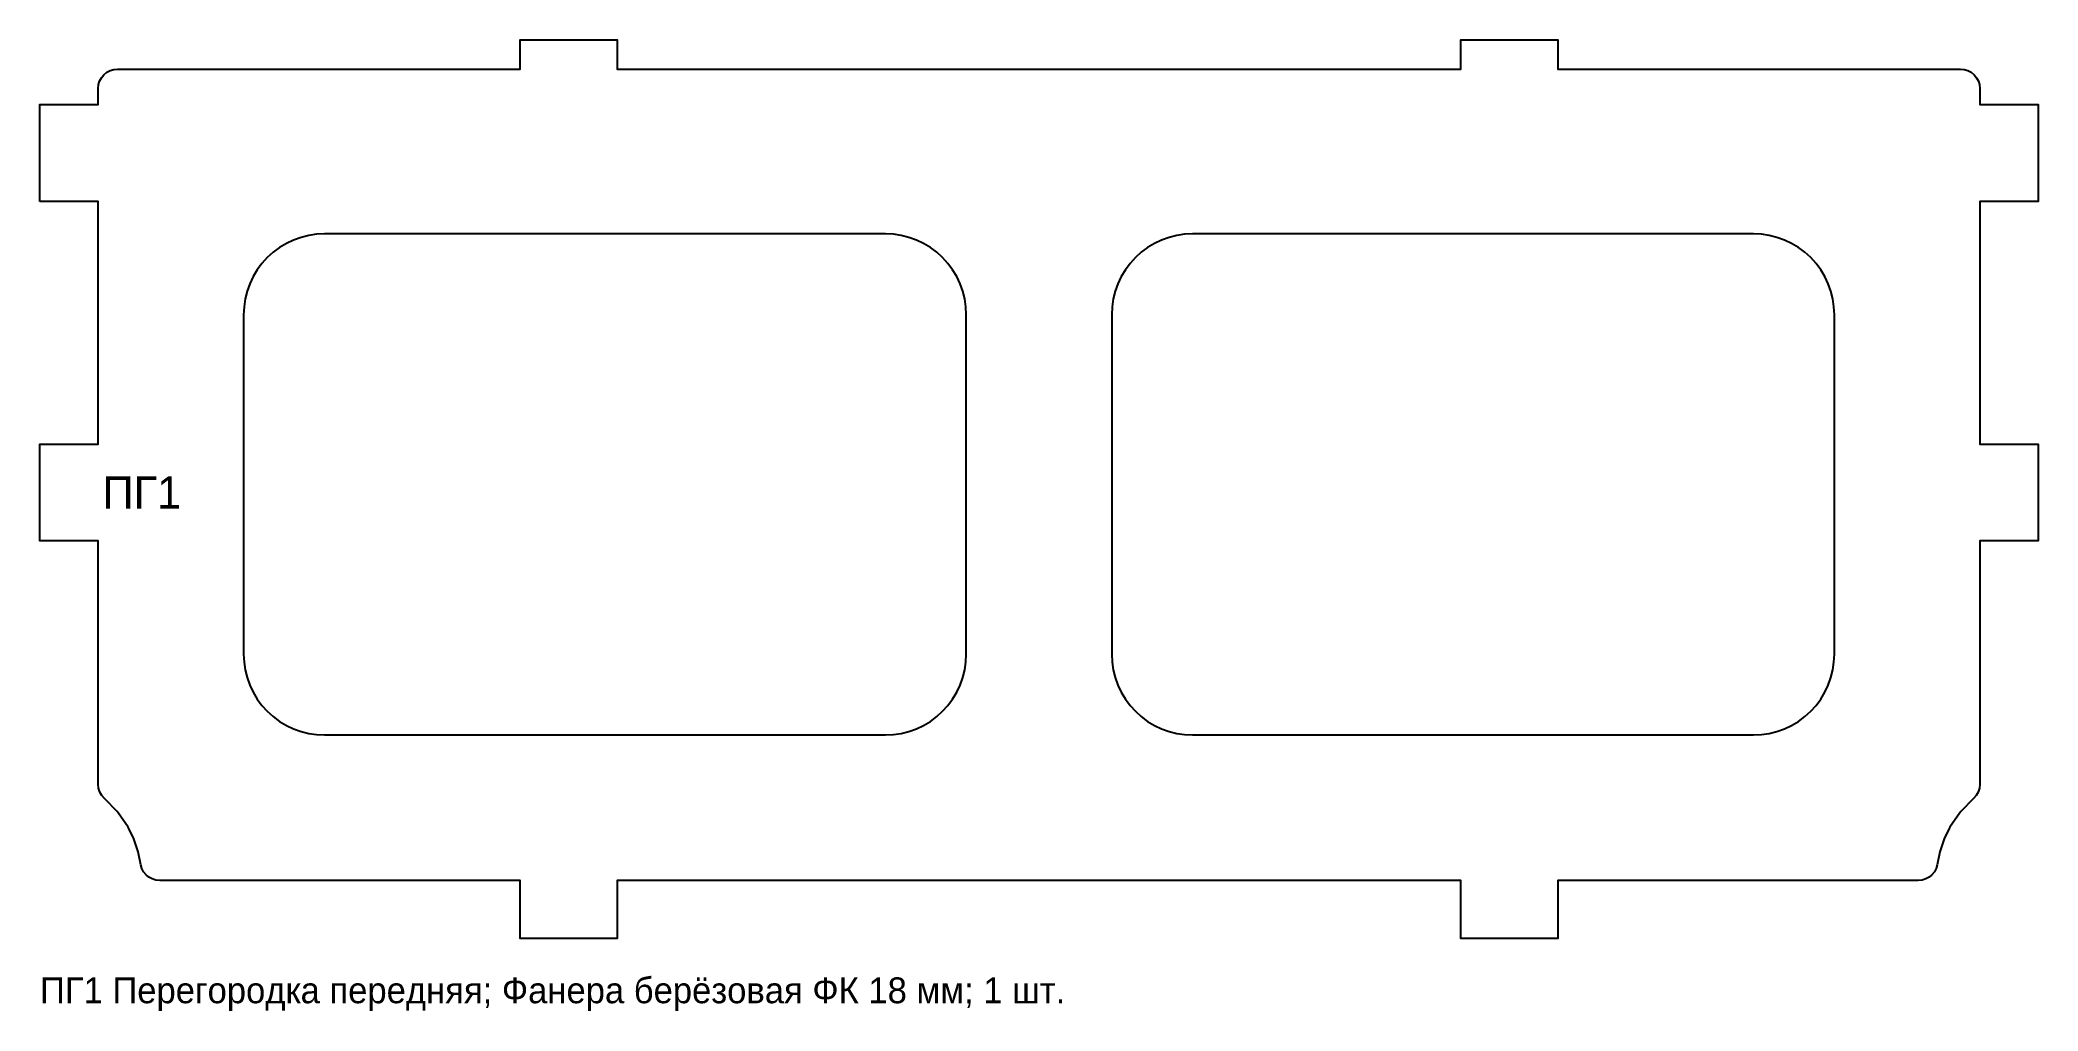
# Model space of a CAD drawing. Header units: millimetres. Extents: x 0 to 618, y -22 to 278.
import ezdxf
from ezdxf.enums import TextEntityAlignment as Align

# ---------------------------------------------------------------- set-up
doc = ezdxf.new("R2010")
doc.units = ezdxf.units.MM
for name, color, linetype in [('CUT_IN', 1, 'Continuous'), ('CUT_OUT', 7, 'Continuous'), ('TEXT', 8, 'Continuous')]:
    doc.layers.add(name, color=color, linetype=linetype)

msp = doc.modelspace()

# ---------------------------------------------------------------- linework, layer by layer
at = {"layer": 'CUT_IN'}
for points in [[(266.38, 63.48), (268.76, 64.08), (271.07, 64.9), (273.28, 65.95), (275.39, 67.21), (277.36, 68.67), (279.18, 70.32), (280.83, 72.14), (282.29, 74.11), (283.55, 76.22), (284.6, 78.43), (285.42, 80.74), (286.02, 83.12), (286.38, 85.55), (286.5, 88), (286.5, 193), (286.38, 195.45), (286.02, 197.88), (285.42, 200.26), (284.6, 202.57), (283.55, 204.78), (282.29, 206.89), (280.83, 208.86), (279.18, 210.68), (277.36, 212.33), (275.39, 213.79), (273.28, 215.05), (271.07, 216.1), (268.76, 216.92), (266.38, 217.52), (263.95, 217.88), (261.5, 218), (88, 218), (85.55, 217.88), (83.12, 217.52), (80.74, 216.92), (78.43, 216.1), (76.22, 215.05), (74.11, 213.79), (72.14, 212.33), (70.32, 210.68), (68.67, 208.86), (67.21, 206.89), (65.95, 204.78), (64.9, 202.57), (64.08, 200.26), (63.48, 197.88), (63.12, 195.45), (63, 193), (63, 88), (63.12, 85.55), (63.48, 83.12), (64.08, 80.74), (64.9, 78.43), (65.95, 76.22), (67.21, 74.11), (68.67, 72.14), (70.32, 70.32), (72.14, 68.67), (74.11, 67.21), (76.22, 65.95), (78.43, 64.9), (80.74, 64.08), (83.12, 63.48), (85.55, 63.12), (88, 63), (261.5, 63), (263.95, 63.12), (266.38, 63.48)], [(530, 63), (532.45, 63.12), (534.88, 63.48), (537.26, 64.08), (539.57, 64.9), (541.78, 65.95), (543.89, 67.21), (545.86, 68.67), (547.68, 70.32), (549.33, 72.14), (550.79, 74.11), (552.05, 76.22), (553.1, 78.43), (553.92, 80.74), (554.52, 83.12), (554.88, 85.55), (555, 88), (555, 193), (554.88, 195.45), (554.52, 197.88), (553.92, 200.26), (553.1, 202.57), (552.05, 204.78), (550.79, 206.89), (549.33, 208.86), (547.68, 210.68), (545.86, 212.33), (543.89, 213.79), (541.78, 215.05), (539.57, 216.1), (537.26, 216.92), (534.88, 217.52), (532.45, 217.88), (530, 218), (356.5, 218), (354.05, 217.88), (351.62, 217.52), (349.24, 216.92), (346.93, 216.1), (344.72, 215.05), (342.61, 213.79), (340.64, 212.33), (338.82, 210.68), (337.17, 208.86), (335.71, 206.89), (334.45, 204.78), (333.4, 202.57), (332.58, 200.26), (331.98, 197.88), (331.62, 195.45), (331.5, 193), (331.5, 88), (331.62, 85.55), (331.98, 83.12), (332.58, 80.74), (333.4, 78.43), (334.45, 76.22), (335.71, 74.11), (337.17, 72.14), (338.82, 70.32), (340.64, 68.67), (342.61, 67.21), (344.72, 65.95), (346.93, 64.9), (349.24, 64.08), (351.62, 63.48), (354.05, 63.12), (356.5, 63), (530, 63)]]:
    msp.add_lwpolyline(points, close=True, dxfattribs=at)
at = {"layer": 'CUT_OUT'}
msp.add_lwpolyline([(0, 228), (0, 258), (18, 258), (18, 263), (18.12, 264.17), (18.46, 265.3), (19.01, 266.33), (19.76, 267.24), (20.67, 267.99), (21.7, 268.54), (22.83, 268.88), (24, 269), (148.5, 269), (148.5, 278), (178.5, 278), (178.5, 269), (439.5, 269), (439.5, 278), (469.5, 278), (469.5, 269), (594, 269), (595.17, 268.88), (596.3, 268.54), (597.33, 267.99), (598.24, 267.24), (598.99, 266.33), (599.54, 265.3), (599.88, 264.17), (600, 263), (600, 258), (618, 258), (618, 228), (600, 228), (600, 153), (618, 153), (618, 123), (600, 123), (600, 47.77), (599.87, 46.53), (599.49, 45.35), (598.87, 44.27), (598.04, 43.34), (597.95, 43.25), (594.12, 39.32), (593.8, 38.92), (590.74, 34.47), (590.51, 34.07), (588.98, 30.89), (588.84, 30.56), (587.7, 27.19), (587.6, 26.8), (586.83, 22.86), (586.5, 21.72), (585.94, 20.68), (585.2, 19.77), (584.29, 19.02), (583.25, 18.46), (582.12, 18.12), (580.94, 18), (469.5, 18), (469.5, 0), (439.5, 0), (439.5, 18), (178.5, 18), (178.5, 0), (148.5, 0), (148.5, 18), (37.06, 18), (35.88, 18.12), (34.75, 18.46), (33.71, 19.02), (32.8, 19.77), (32.06, 20.68), (31.5, 21.72), (31.17, 22.86), (30.4, 26.8), (30.3, 27.19), (29.16, 30.56), (29.02, 30.89), (27.49, 34.07), (27.26, 34.47), (24.2, 38.92), (23.88, 39.32), (20.05, 43.25), (19.96, 43.34), (19.13, 44.27), (18.51, 45.35), (18.13, 46.53), (18, 47.77), (18, 123), (0, 123), (0, 153), (18, 153), (18, 228), (0, 228)], close=True, dxfattribs=at)

# ---------------------------------------------------------------- texts
at = {"layer": 'TEXT'}
msp.add_text('ПГ1', height=10, dxfattribs=at).set_placement((31.5, 138), align=Align.MIDDLE_CENTER)
msp.add_text('ПГ1 Перегородка передняя; Фанера берёзовая ФК 18 мм; 1 шт.', height=8, dxfattribs=at).set_placement((0, -20))

doc.saveas('drawing.dxf')
